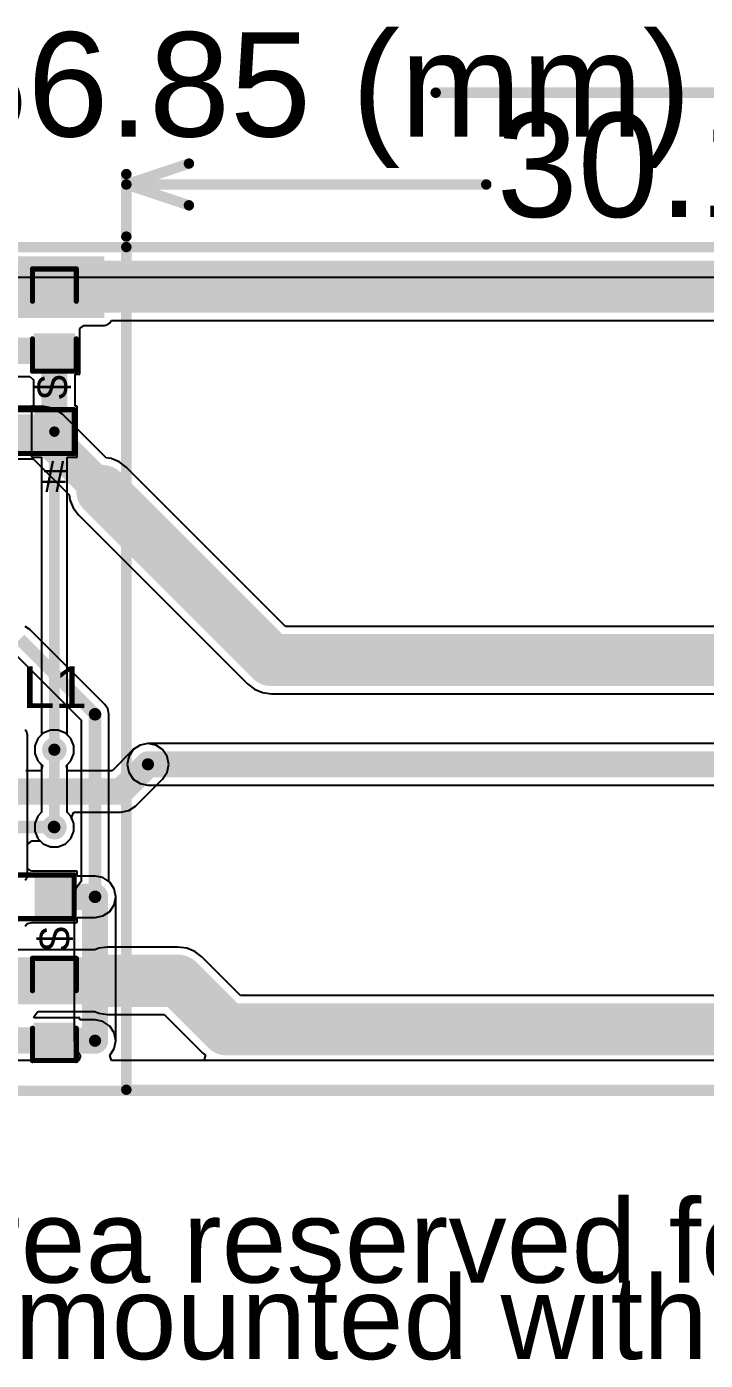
# Model space of a CAD drawing. Header units: millimetres. Extents: x -0.18 to 3.25, y -0.28 to 1.
# Drawn here: x 0.956 to 1.607, y -0.28 to 0.998 of the extents above; entities that cross this region are included whole.
import ezdxf

# ---------------------------------------------------------------- set-up
doc = ezdxf.new("R2010")
doc.units = ezdxf.units.MM
doc.header["$MEASUREMENT"] = 0
for name, color, linetype in [('BottomLayer', 5, 'Continuous'), ('Mechanical1', 6, 'Continuous'), ('Mechanical2', 216, 'Continuous'), ('TopLayer', 1, 'Continuous'), ('TopOverlay', 2, 'Continuous'), ('TopPaste', 8, 'Continuous'), ('TopSolder', 216, 'Continuous'), ('ViaHoleLayer', 16, 'Continuous')]:
    doc.layers.add(name, color=color, linetype=linetype)
doc.styles.add('Arial', font='', dxfattribs={"height": 0.2})
doc.styles.get('Arial').set_extended_font_data('Arial')

# ---------------------------------------------------------------- blocks, each defined once
blk = doc.blocks.new('RES_0603_2')
at = {"layer": 'TopLayer'}
for points in [[(-0.015, 0.0175), (-0.015, -0.0175), (-0.045, -0.0175), (-0.045, 0.0175)], [(0.045, 0.0175), (0.045, -0.0175), (0.015, -0.0175), (0.015, 0.0175)]]:
    blk.add_hatch(color=1, dxfattribs=at).paths.add_polyline_path(points)
at = {"layer": 'TopPaste'}
for points in [[(-0.015, 0.0175), (-0.015, -0.0175), (-0.045, -0.0175), (-0.045, 0.0175)], [(0.045, 0.0175), (0.045, -0.0175), (0.015, -0.0175), (0.015, 0.0175)]]:
    blk.add_hatch(color=8, dxfattribs=at).paths.add_polyline_path(points)
at = {"layer": 'TopSolder'}
for points in [[(-0.011, 0.0215), (-0.011, -0.0215), (-0.049, -0.0215), (-0.049, 0.0215)], [(0.049, 0.0215), (0.049, -0.0215), (0.011, -0.0215), (0.011, 0.0215)]]:
    blk.add_hatch(color=216, dxfattribs=at).paths.add_polyline_path(points)
at = {"layer": 'TopOverlay', "const_width": 0.005}
for points in [[(-0.049, -0.021), (-0.049, 0.021)], [(-0.049, 0.021), (0.049, 0.021)], [(0.049, -0.021), (0.049, 0.021)], [(-0.049, -0.021), (0.049, -0.021)]]:
    blk.add_lwpolyline(points, dxfattribs=at)
at = {"layer": 'TopOverlay', "const_width": 0.0025}
for points in [[(-0.05025, 0.021, 1), (-0.04775, 0.021, 1)], [(-0.05025, 0.021, 1), (-0.04775, 0.021, 1)], [(0.04775, 0.021, 1), (0.05025, 0.021, 1)], [(0.04775, 0.021, 1), (0.05025, 0.021, 1)], [(-0.05025, -0.021, 1), (-0.04775, -0.021, 1)], [(-0.05025, -0.021, 1), (-0.04775, -0.021, 1)], [(0.04775, -0.021, 1), (0.05025, -0.021, 1)], [(0.04775, -0.021, 1), (0.05025, -0.021, 1)]]:
    blk.add_lwpolyline(points, format="xyb", close=True, dxfattribs=at)
blk = doc.blocks.new('RES_0603_12')
at = {"layer": 'TopLayer'}
for points in [[(-0.015, 0.0175), (-0.015, -0.0175), (-0.045, -0.0175), (-0.045, 0.0175)], [(0.045, 0.0175), (0.045, -0.0175), (0.015, -0.0175), (0.015, 0.0175)]]:
    blk.add_hatch(color=1, dxfattribs=at).paths.add_polyline_path(points)
at = {"layer": 'TopPaste'}
for points in [[(-0.015, 0.0175), (-0.015, -0.0175), (-0.045, -0.0175), (-0.045, 0.0175)], [(0.045, 0.0175), (0.045, -0.0175), (0.015, -0.0175), (0.015, 0.0175)]]:
    blk.add_hatch(color=8, dxfattribs=at).paths.add_polyline_path(points)
at = {"layer": 'TopSolder'}
for points in [[(-0.011, 0.0215), (-0.011, -0.0215), (-0.049, -0.0215), (-0.049, 0.0215)], [(0.049, 0.0215), (0.049, -0.0215), (0.011, -0.0215), (0.011, 0.0215)]]:
    blk.add_hatch(color=216, dxfattribs=at).paths.add_polyline_path(points)
at = {"layer": 'TopOverlay', "const_width": 0.005}
for points in [[(-0.049, -0.021), (-0.049, 0.021)], [(-0.049, 0.021), (0.049, 0.021)], [(0.049, -0.021), (0.049, 0.021)], [(-0.049, -0.021), (0.049, -0.021)]]:
    blk.add_lwpolyline(points, dxfattribs=at)
at = {"layer": 'TopOverlay', "const_width": 0.0025}
for points in [[(-0.05025, 0.021, 1), (-0.04775, 0.021, 1)], [(-0.05025, 0.021, 1), (-0.04775, 0.021, 1)], [(0.04775, 0.021, 1), (0.05025, 0.021, 1)], [(0.04775, 0.021, 1), (0.05025, 0.021, 1)], [(-0.05025, -0.021, 1), (-0.04775, -0.021, 1)], [(-0.05025, -0.021, 1), (-0.04775, -0.021, 1)], [(0.04775, -0.021, 1), (0.05025, -0.021, 1)], [(0.04775, -0.021, 1), (0.05025, -0.021, 1)]]:
    blk.add_lwpolyline(points, format="xyb", close=True, dxfattribs=at)
blk = doc.blocks.new('C__0603_20')
at = {"layer": 'TopLayer'}
for points in [[(-0.015, 0.0175), (-0.015, -0.0175), (-0.045, -0.0175), (-0.045, 0.0175)], [(0.045, 0.0175), (0.045, -0.0175), (0.015, -0.0175), (0.015, 0.0175)]]:
    blk.add_hatch(color=1, dxfattribs=at).paths.add_polyline_path(points)
at = {"layer": 'TopPaste'}
for points in [[(-0.015, 0.0175), (-0.015, -0.0175), (-0.045, -0.0175), (-0.045, 0.0175)], [(0.045, 0.0175), (0.045, -0.0175), (0.015, -0.0175), (0.015, 0.0175)]]:
    blk.add_hatch(color=8, dxfattribs=at).paths.add_polyline_path(points)
at = {"layer": 'TopSolder'}
for points in [[(-0.0126, 0.0199), (-0.0126, -0.0199), (-0.0474, -0.0199), (-0.0474, 0.0199)], [(0.0474, 0.0199), (0.0474, -0.0199), (0.0126, -0.0199), (0.0126, 0.0199)]]:
    blk.add_hatch(color=216, dxfattribs=at).paths.add_polyline_path(points)
at = {"layer": 'TopOverlay', "const_width": 0.005}
for points in [[(-0.049, 0.021), (-0.049, -0.021)], [(-0.049, 0.021), (-0.018, 0.021)], [(0.018, 0.021), (0.049, 0.021)], [(0.049, 0.021), (0.049, -0.021)], [(-0.049, -0.021), (-0.018, -0.021)], [(0.018, -0.021), (0.049, -0.021)]]:
    blk.add_lwpolyline(points, dxfattribs=at)
at = {"layer": 'TopOverlay', "const_width": 0.0025}
for points in [[(-0.0503, 0.021, 1), (-0.0478, 0.021, 1)], [(-0.0503, 0.021, 1), (-0.0478, 0.021, 1)], [(-0.0192, 0.021, 1), (-0.0168, 0.021, 1)], [(0.0168, 0.021, 1), (0.0192, 0.021, 1)], [(0.0478, 0.021, 1), (0.0503, 0.021, 1)], [(0.0478, 0.021, 1), (0.0503, 0.021, 1)], [(-0.0503, -0.021, 1), (-0.0478, -0.021, 1)], [(-0.0503, -0.021, 1), (-0.0478, -0.021, 1)], [(-0.0192, -0.021, 1), (-0.0168, -0.021, 1)], [(0.0168, -0.021, 1), (0.0192, -0.021, 1)], [(0.0478, -0.021, 1), (0.0503, -0.021, 1)], [(0.0478, -0.021, 1), (0.0503, -0.021, 1)]]:
    blk.add_lwpolyline(points, format="xyb", close=True, dxfattribs=at)
blk = doc.blocks.new('C__0603_21')
at = {"layer": 'TopLayer'}
for points in [[(-0.015, 0.0175), (-0.015, -0.0175), (-0.045, -0.0175), (-0.045, 0.0175)], [(0.045, 0.0175), (0.045, -0.0175), (0.015, -0.0175), (0.015, 0.0175)]]:
    blk.add_hatch(color=1, dxfattribs=at).paths.add_polyline_path(points)
at = {"layer": 'TopPaste'}
for points in [[(-0.015, 0.0175), (-0.015, -0.0175), (-0.045, -0.0175), (-0.045, 0.0175)], [(0.045, 0.0175), (0.045, -0.0175), (0.015, -0.0175), (0.015, 0.0175)]]:
    blk.add_hatch(color=8, dxfattribs=at).paths.add_polyline_path(points)
at = {"layer": 'TopSolder'}
for points in [[(-0.0126, 0.0199), (-0.0126, -0.0199), (-0.0474, -0.0199), (-0.0474, 0.0199)], [(0.0474, 0.0199), (0.0474, -0.0199), (0.0126, -0.0199), (0.0126, 0.0199)]]:
    blk.add_hatch(color=216, dxfattribs=at).paths.add_polyline_path(points)
at = {"layer": 'TopOverlay', "const_width": 0.005}
for points in [[(-0.049, 0.021), (-0.049, -0.021)], [(-0.049, 0.021), (-0.018, 0.021)], [(0.018, 0.021), (0.049, 0.021)], [(0.049, 0.021), (0.049, -0.021)], [(-0.049, -0.021), (-0.018, -0.021)], [(0.018, -0.021), (0.049, -0.021)]]:
    blk.add_lwpolyline(points, dxfattribs=at)
at = {"layer": 'TopOverlay', "const_width": 0.0025}
for points in [[(-0.0503, 0.021, 1), (-0.0478, 0.021, 1)], [(-0.0503, 0.021, 1), (-0.0478, 0.021, 1)], [(-0.0192, 0.021, 1), (-0.0168, 0.021, 1)], [(0.0168, 0.021, 1), (0.0192, 0.021, 1)], [(0.0478, 0.021, 1), (0.0503, 0.021, 1)], [(0.0478, 0.021, 1), (0.0503, 0.021, 1)], [(-0.0503, -0.021, 1), (-0.0478, -0.021, 1)], [(-0.0503, -0.021, 1), (-0.0478, -0.021, 1)], [(-0.0192, -0.021, 1), (-0.0168, -0.021, 1)], [(0.0168, -0.021, 1), (0.0192, -0.021, 1)], [(0.0478, -0.021, 1), (0.0503, -0.021, 1)], [(0.0478, -0.021, 1), (0.0503, -0.021, 1)]]:
    blk.add_lwpolyline(points, format="xyb", close=True, dxfattribs=at)

msp = doc.modelspace()

# ---------------------------------------------------------------- hatches: boundary and pattern name
at = {"layer": 'BottomLayer'}
h = msp.add_hatch(color=5, dxfattribs=at)
edge = h.paths.add_edge_path()
edge.add_arc((0.983, 0.305), 0.0118, 0, 360)
h = msp.add_hatch(color=5, dxfattribs=at)
edge = h.paths.add_edge_path()
edge.add_arc((1.0727, 0.291), 0.0118, 0, 360)
h = msp.add_hatch(color=5, dxfattribs=at)
edge = h.paths.add_edge_path()
edge.add_arc((0.983, 0.2307), 0.0118, 0, 360)
h = msp.add_hatch(color=5, dxfattribs=at)
edge = h.paths.add_edge_path()
edge.add_arc((1.022, 0.164), 0.0118, 0, 360)
h = msp.add_hatch(color=5, dxfattribs=at)
edge = h.paths.add_edge_path()
edge.add_arc((1.022, 0.026), 0.0118, 0, 360)
at = {"layer": 'TopLayer'}
for points in [[(0.016, 0.719), (1.031, 0.719), (1.031, 0.778), (0.016, 0.778)], [(0.287, 0.061), (1.059, 0.061), (1.059, 0.106), (0.287, 0.106)]]:
    msp.add_hatch(color=1, dxfattribs=at).paths.add_polyline_path(points)
h = msp.add_hatch(color=1, dxfattribs=at)
edge = h.paths.add_edge_path()
edge.add_arc((0.983, 0.305), 0.0118, 0, 360)
h = msp.add_hatch(color=1, dxfattribs=at)
edge = h.paths.add_edge_path()
edge.add_arc((1.0727, 0.291), 0.0118, 0, 360)
h = msp.add_hatch(color=1, dxfattribs=at)
edge = h.paths.add_edge_path()
edge.add_arc((0.983, 0.2307), 0.0118, 0, 360)
h = msp.add_hatch(color=1, dxfattribs=at)
edge = h.paths.add_edge_path()
edge.add_arc((1.022, 0.164), 0.0118, 0, 360)
h = msp.add_hatch(color=1, dxfattribs=at)
edge = h.paths.add_edge_path()
edge.add_arc((1.022, 0.026), 0.0118, 0, 360)
at = {"layer": 'ViaHoleLayer'}
h = msp.add_hatch(color=16, dxfattribs=at)
edge = h.paths.add_edge_path()
edge.add_arc((0.983, 0.305), 0.00591, 0, 360)
h = msp.add_hatch(color=16, dxfattribs=at)
edge = h.paths.add_edge_path()
edge.add_arc((1.0727, 0.291), 0.00591, 0, 360)
h = msp.add_hatch(color=16, dxfattribs=at)
edge = h.paths.add_edge_path()
edge.add_arc((0.983, 0.2307), 0.00591, 0, 360)
h = msp.add_hatch(color=16, dxfattribs=at)
edge = h.paths.add_edge_path()
edge.add_arc((1.022, 0.164), 0.00591, 0, 360)
h = msp.add_hatch(color=16, dxfattribs=at)
edge = h.paths.add_edge_path()
edge.add_arc((1.022, 0.026), 0.00591, 0, 360)

# ---------------------------------------------------------------- linework, layer by layer
at = {"layer": 'BottomLayer'}
for p, q in [((0.1535, 0.758), (2.1239, 0.758)), ((0.973, 0.634), (0.7741, 0.634)), ((0.9826, 0.6321), (0.973, 0.634)), ((0.9907, 0.6267), (0.9826, 0.6321)), ((1.0325, 0.5848), (0.9907, 0.6267)), ((0.9397, 0.584), (0.9627, 0.584)), ((0.9627, 0.584), (0.9972, 0.5495)), ((1.0374, 0.5842), (1.0325, 0.5848)), ((1.0451, 0.581), (1.0374, 0.5842)), ((1.0518, 0.5758), (1.0451, 0.581)), ((1.2044, 0.4233), (1.0518, 0.5758)), ((0.9972, 0.5495), (0.9978, 0.5446)), ((0.9978, 0.5446), (1.001, 0.5369)), ((1.001, 0.5369), (1.0062, 0.5302)), ((1.0062, 0.5302), (1.1682, 0.3682)), ((0.9594, 0.4204), (0.9551, 0.4232)), ((2.1037, 0.4233), (1.2044, 0.4233)), ((1.0314, 0.3484), (0.9594, 0.4204)), ((0.9445, 0.3977), (1.0087, 0.3335)), ((1.1682, 0.3682), (1.1749, 0.363)), ((1.1749, 0.363), (1.1826, 0.3598)), ((1.1826, 0.3598), (1.191, 0.3587)), ((1.191, 0.3587), (2.1037, 0.3587)), ((1.0342, 0.3441), (1.0314, 0.3484)), ((1.0087, 0.3335), (1.0087, 0.1786)), ((1.0353, 0.339), (1.0342, 0.3441)), ((1.0353, 0.1786), (1.0353, 0.339)), ((0.9566, 0.3217), (0.955, 0.324)), ((0.9571, 0.319), (0.9566, 0.3217)), ((0.9723, 0.3209), (0.9671, 0.3157)), ((0.9793, 0.3238), (0.9723, 0.3209)), ((0.9867, 0.3238), (0.9793, 0.3238)), ((0.9937, 0.3209), (0.9867, 0.3238)), ((0.9989, 0.3157), (0.9937, 0.3209)), ((0.9571, 0.185), (0.9571, 0.319)), ((0.9671, 0.3157), (0.9642, 0.3087)), ((0.9642, 0.3087), (0.9642, 0.3013)), ((1.0018, 0.3087), (0.9989, 0.3157)), ((1.0018, 0.3013), (1.0018, 0.3087)), ((1.0651, 0.3094), (1.0586, 0.3051)), ((1.0727, 0.3109), (1.0651, 0.3094)), ((2.0949, 0.3109), (1.0727, 0.3109)), ((0.9642, 0.3013), (0.9671, 0.2943)), ((0.9671, 0.2943), (0.9708, 0.2906)), ((0.9952, 0.2906), (0.9989, 0.2943)), ((0.9989, 0.2943), (1.0018, 0.3013)), ((1.0543, 0.2986), (1.0528, 0.291)), ((1.0586, 0.3051), (1.0543, 0.2986)), ((0.9708, 0.2906), (0.9708, 0.2451)), ((0.9952, 0.2451), (0.9952, 0.2906)), ((1.0528, 0.291), (1.0543, 0.2834)), ((1.0543, 0.2834), (1.0586, 0.2769)), ((1.0586, 0.2769), (1.0651, 0.2726)), ((1.0651, 0.2726), (1.0727, 0.2711)), ((1.0727, 0.2711), (2.0949, 0.2711)), ((0.9708, 0.2451), (0.9671, 0.2413)), ((0.9989, 0.2413), (0.9952, 0.2451)), ((0.9671, 0.2413), (0.9642, 0.2344)), ((0.9642, 0.2344), (0.9642, 0.2269)), ((1.0018, 0.2344), (0.9989, 0.2413)), ((1.0018, 0.2269), (1.0018, 0.2344)), ((0.9642, 0.2269), (0.9671, 0.22)), ((0.9671, 0.22), (0.9723, 0.2147)), ((0.9937, 0.2147), (0.9989, 0.22)), ((0.9989, 0.22), (1.0018, 0.2269)), ((0.9723, 0.2147), (0.9793, 0.2119)), ((0.9793, 0.2119), (0.9867, 0.2119)), ((0.9867, 0.2119), (0.9937, 0.2147)), ((0.955, 0.18), (0.9566, 0.1823)), ((0.9566, 0.1823), (0.9571, 0.185)), ((1.0036, 0.1716), (1.0021, 0.164)), ((1.0079, 0.1781), (1.0036, 0.1716)), ((1.0087, 0.1786), (1.0079, 0.1781)), ((1.0361, 0.1781), (1.0353, 0.1786)), ((1.0404, 0.1716), (1.0361, 0.1781)), ((1.0419, 0.164), (1.0404, 0.1716)), ((1.0021, 0.164), (1.0021, 0.026)), ((1.0419, 0.026), (1.0419, 0.164)), ((1.0021, 0.026), (1.0036, 0.0184)), ((1.0404, 0.0184), (1.0419, 0.026)), ((1.0036, 0.0184), (1.0079, 0.0119)), ((1.0361, 0.0119), (1.0404, 0.0184)), ((1.0063, 0.007), (0.6272, 0.007)), ((1.0079, 0.0119), (1.0063, 0.007)), ((1.0377, 0.007), (1.0361, 0.0119)), ((2.1227, 0.007), (1.0377, 0.007))]:
    msp.add_line(p, q, dxfattribs=at)
for points, const_width in [([(0.613, 0.609), (0.973, 0.609)], 0.035), ([(0.973, 0.609), (1.029, 0.553)], 0.035), ([(1.029, 0.553), (1.191, 0.391)], 0.05), ([(0.95, 0.411), (1.022, 0.339)], 0.012), ([(1.191, 0.391), (2.137, 0.391)], 0.05), ([(1.022, 0.164), (1.022, 0.339)], 0.012), ([(0.983, 0.231), (0.983, 0.305)], 0.01), ([(1.0727, 0.291), (2.137, 0.291)], 0.025), ([(1.022, 0.026), (1.022, 0.164)], 0.025)]:
    msp.add_lwpolyline(points, dxfattribs=dict(at, const_width=const_width))
for points, const_width in [([(0.9643, 0.609, 1), (0.9818, 0.609, 1)], 0.0175), ([(0.9643, 0.609, 1), (0.9818, 0.609, 1)], 0.0175), ([(1.0165, 0.553, 1), (1.0415, 0.553, 1)], 0.025), ([(1.0203, 0.553, 1), (1.0377, 0.553, 1)], 0.0175), ([(1.1785, 0.391, 1), (1.2035, 0.391, 1)], 0.025), ([(1.1785, 0.391, 1), (1.2035, 0.391, 1)], 0.025), ([(1.019, 0.339, 1), (1.025, 0.339, 1)], 0.006), ([(1.019, 0.339, 1), (1.025, 0.339, 1)], 0.006), ([(0.9805, 0.305, 1), (0.9855, 0.305, 1)], 0.005), ([(1.0665, 0.291, 1), (1.079, 0.291, 1)], 0.0125), ([(0.9805, 0.231, 1), (0.9855, 0.231, 1)], 0.005), ([(1.0157, 0.164, 1), (1.0283, 0.164, 1)], 0.0125), ([(1.019, 0.164, 1), (1.025, 0.164, 1)], 0.006), ([(1.0157, 0.026, 1), (1.0283, 0.026, 1)], 0.0125)]:
    msp.add_lwpolyline(points, format="xyb", close=True, dxfattribs=dict(at, const_width=const_width))
at = {"layer": 'Mechanical1', "const_width": 0.01}
for points in [[(1.3485, 0.935), (2.238, 0.935)], [(1.052, 0.847), (1.112, 0.867)], [(1.052, 0.797), (1.052, 0.857)], [(1.052, 0.847), (1.112, 0.827)], [(1.052, 0.847), (1.397, 0.847)], [(1.052, 0.787), (2.238, 0.787)], [(1.052, -0.021), (1.052, 0.787)], [(1.052, -0.021), (2.238, -0.021)]]:
    msp.add_lwpolyline(points, dxfattribs=at)
at = {"layer": 'Mechanical1', "const_width": 0.005}
for points in [[(1.346, 0.935, 1), (1.351, 0.935, 1)], [(1.1095, 0.867, 1), (1.1145, 0.867, 1)], [(1.0495, 0.857, 1), (1.0545, 0.857, 1)], [(1.0495, 0.847, 1), (1.0545, 0.847, 1)], [(1.0495, 0.847, 1), (1.0545, 0.847, 1)], [(1.0495, 0.847, 1), (1.0545, 0.847, 1)], [(1.3945, 0.847, 1), (1.3995, 0.847, 1)], [(1.1095, 0.827, 1), (1.1145, 0.827, 1)], [(1.0495, 0.797, 1), (1.0545, 0.797, 1)], [(1.0495, 0.787, 1), (1.0545, 0.787, 1)], [(1.0495, 0.787, 1), (1.0545, 0.787, 1)], [(1.0495, -0.021, 1), (1.0545, -0.021, 1)], [(1.0495, -0.021, 1), (1.0545, -0.021, 1)]]:
    msp.add_lwpolyline(points, format="xyb", close=True, dxfattribs=at)
at = {"layer": 'Mechanical2', "const_width": 0.01}
for points in [[(0, 0.787), (2.238, 0.787)], [(0, -0.022), (2.238, -0.022)]]:
    msp.add_lwpolyline(points, dxfattribs=at)
at = {"layer": 'TopLayer'}
for p, q in [((1.036, 0.714), (1.0376, 0.7163)), ((1.0376, 0.7163), (1.0377, 0.7167)), ((1.0377, 0.7167), (2.0719, 0.7167)), ((1.0075, 0.709), (1.0113, 0.7119)), ((1.0075, 0.665), (1.0075, 0.709)), ((1.0113, 0.7119), (1.031, 0.7119)), ((1.031, 0.7119), (1.0337, 0.7124)), ((1.0337, 0.7124), (1.036, 0.714)), ((1.0029, 0.6345), (1.0029, 0.665)), ((1.0029, 0.665), (1.0075, 0.665)), ((0.8962, 0.6628), (0.9594, 0.6628)), ((0.9594, 0.6628), (0.9631, 0.6597)), ((0.9631, 0.6597), (0.9631, 0.6345)), ((0.9631, 0.6345), (0.961, 0.6345)), ((0.961, 0.6345), (0.961, 0.5855)), ((1.005, 0.6345), (1.0029, 0.6345)), ((1.005, 0.5855), (1.005, 0.6345)), ((0.961, 0.5855), (0.9708, 0.5855)), ((0.9708, 0.5855), (0.9708, 0.3194)), ((0.9952, 0.3194), (0.9952, 0.5855)), ((0.9952, 0.5855), (1.005, 0.5855)), ((0.9671, 0.3157), (0.9642, 0.3087)), ((0.9642, 0.3087), (0.9642, 0.3013)), ((0.9708, 0.3194), (0.9671, 0.3157)), ((0.9989, 0.3157), (0.9952, 0.3194)), ((1.0018, 0.3087), (0.9989, 0.3157)), ((1.0018, 0.3013), (1.0018, 0.3087)), ((1.0651, 0.3094), (1.0586, 0.3051)), ((1.0727, 0.3109), (1.0651, 0.3094)), ((1.0803, 0.3094), (1.0727, 0.3109)), ((1.0868, 0.3051), (1.0803, 0.3094)), ((0.9642, 0.3013), (0.9671, 0.2943)), ((0.9671, 0.2943), (0.9715, 0.2899)), ((0.9945, 0.2899), (0.9989, 0.2943)), ((0.9989, 0.2943), (1.0018, 0.3013)), ((1.0586, 0.3051), (1.0385, 0.2849)), ((1.0911, 0.2986), (1.0868, 0.3051)), ((1.0926, 0.291), (1.0911, 0.2986)), ((0.97, 0.2849), (0.9557, 0.2849)), ((0.9706, 0.286), (0.97, 0.2849)), ((0.9715, 0.2899), (0.9706, 0.286)), ((0.9954, 0.286), (0.9945, 0.2899)), ((0.996, 0.2849), (0.9954, 0.286)), ((1.0385, 0.2849), (0.996, 0.2849)), ((1.0868, 0.2769), (1.0911, 0.2834)), ((1.0911, 0.2834), (1.0926, 0.291)), ((1.0608, 0.2509), (1.0868, 0.2769)), ((0.9995, 0.2401), (1.0017, 0.2451)), ((1.0017, 0.2451), (1.0467, 0.2451)), ((1.0467, 0.2451), (1.0543, 0.2466)), ((1.0543, 0.2466), (1.0608, 0.2509)), ((1.0018, 0.2344), (0.9995, 0.2401)), ((1.0018, 0.2269), (1.0018, 0.2344)), ((0.9571, 0.214), (0.9615, 0.2177)), ((0.9615, 0.2177), (0.9693, 0.2177)), ((0.9693, 0.2177), (0.9723, 0.2147)), ((0.9937, 0.2147), (0.9989, 0.22)), ((0.9989, 0.22), (1.0018, 0.2269)), ((0.9571, 0.1912), (0.9571, 0.214)), ((0.9723, 0.2147), (0.9793, 0.2119)), ((0.9793, 0.2119), (0.9867, 0.2119)), ((0.9867, 0.2119), (0.9937, 0.2147)), ((0.961, 0.1885), (0.9571, 0.1912)), ((0.9621, 0.1885), (0.961, 0.1885)), ((1.005, 0.1885), (0.9621, 0.1885)), ((1.005, 0.1839), (1.005, 0.1885)), ((1.022, 0.1839), (1.005, 0.1839)), ((1.0296, 0.1824), (1.022, 0.1839)), ((1.0361, 0.1781), (1.0296, 0.1824)), ((1.0404, 0.1716), (1.0361, 0.1781)), ((1.0419, 0.164), (1.0404, 0.1716)), ((1.0361, 0.1499), (1.0404, 0.1564)), ((1.0404, 0.1564), (1.0419, 0.164)), ((1.005, 0.1395), (1.005, 0.1441)), ((1.005, 0.1441), (1.022, 0.1441)), ((1.022, 0.1441), (1.0296, 0.1456)), ((1.0296, 0.1456), (1.0361, 0.1499)), ((0.955, 0.136), (0.9565, 0.1382)), ((0.9565, 0.1382), (0.9585, 0.1388)), ((0.9585, 0.1388), (0.9613, 0.1395)), ((0.9613, 0.1395), (0.9619, 0.1395)), ((0.9619, 0.1395), (1.005, 0.1395)), ((1.034, 0.1158), (1.0256, 0.1147)), ((1.1015, 0.1158), (1.034, 0.1158)), ((1.1099, 0.1147), (1.1015, 0.1158)), ((0.9624, 0.1132), (0.9328, 0.1132)), ((0.9624, 0.1131), (0.9624, 0.1132)), ((1.0219, 0.1131), (0.9624, 0.1131)), ((1.0256, 0.1147), (1.0219, 0.1131)), ((1.1176, 0.1115), (1.1099, 0.1147)), ((1.1243, 0.1063), (1.1176, 0.1115)), ((1.1614, 0.0693), (1.1243, 0.1063)), ((2.1314, 0.0693), (1.1614, 0.0693)), ((0.9633, 0.0489), (0.967, 0.0539)), ((0.967, 0.0539), (1.0219, 0.0539)), ((1.0219, 0.0539), (1.0256, 0.0523)), ((1.0256, 0.0523), (1.034, 0.0512)), ((1.034, 0.0512), (1.0881, 0.0512)), ((1.0881, 0.0512), (1.1252, 0.0142)), ((0.9636, 0.048), (0.9633, 0.0489)), ((1.0075, 0.048), (0.9636, 0.048)), ((1.0075, 0.0459), (1.0075, 0.048)), ((1.022, 0.0459), (1.0075, 0.0459)), ((1.0296, 0.0444), (1.022, 0.0459)), ((1.0361, 0.0401), (1.0296, 0.0444)), ((1.0404, 0.0336), (1.0361, 0.0401)), ((1.0419, 0.026), (1.0404, 0.0336)), ((1.0404, 0.0184), (1.0419, 0.026)), ((1.0361, 0.0119), (1.0404, 0.0184)), ((1.1252, 0.0142), (1.128, 0.012)), ((1.0377, 0.007), (1.0361, 0.0119)), ((1.1263, 0.007), (1.0377, 0.007)), ((1.128, 0.012), (1.1263, 0.007))]:
    msp.add_line(p, q, dxfattribs=at)
for points, const_width in [([(0.983, 0.749), (2.116, 0.749)], 0.05), ([(0.9278, 0.7465), (0.983, 0.7465)], 0.025), ([(0.9803, 0.7468), (0.983, 0.7495)], 0.025), ([(0.983, 0.7495), (1.0003, 0.7495)], 0.025), ([(1.0003, 0.7495), (1.0018, 0.751)], 0.025), ([(0.9278, 0.6875), (0.9825, 0.6875)], 0.025), ([(0.9825, 0.6875), (0.983, 0.687)], 0.025), ([(0.983, 0.61), (0.983, 0.687)], 0.025), ([(0.983, 0.305), (0.983, 0.61)], 0.01), ([(1.0467, 0.265), (1.0727, 0.291)], 0.025), ([(0.841, 0.265), (1.0467, 0.265)], 0.025), ([(0.767, 0.231), (0.9827, 0.231)], 0.012), ([(0.983, 0.164), (1.022, 0.164)], 0.025), ([(1.034, 0.0835), (1.1015, 0.0835)], 0.05), ([(1.1015, 0.0835), (1.148, 0.037)], 0.05), ([(1.148, 0.037), (2.181, 0.037)], 0.05), ([(0.928, 0.0262), (0.9828, 0.0262)], 0.025), ([(0.9828, 0.0262), (0.983, 0.026)], 0.025), ([(0.983, 0.026), (1.022, 0.026)], 0.025)]:
    msp.add_lwpolyline(points, dxfattribs=dict(at, const_width=const_width))
for points, const_width in [([(0.9705, 0.749, 1), (0.9955, 0.749, 1)], 0.025), ([(0.974, 0.7468, 1), (0.9865, 0.7468, 1)], 0.0125), ([(0.9767, 0.7495, 1), (0.9892, 0.7495, 1)], 0.0125), ([(0.9767, 0.7495, 1), (0.9892, 0.7495, 1)], 0.0125), ([(0.9767, 0.7465, 1), (0.9892, 0.7465, 1)], 0.0125), ([(0.9941, 0.7495, 1), (1.0066, 0.7495, 1)], 0.0125), ([(0.9941, 0.7495, 1), (1.0066, 0.7495, 1)], 0.0125), ([(0.9956, 0.751, 1), (1.0081, 0.751, 1)], 0.0125), ([(0.9763, 0.6875, 1), (0.9888, 0.6875, 1)], 0.0125), ([(0.9763, 0.6875, 1), (0.9888, 0.6875, 1)], 0.0125), ([(0.9767, 0.687, 1), (0.9892, 0.687, 1)], 0.0125), ([(0.9767, 0.687, 1), (0.9892, 0.687, 1)], 0.0125), ([(0.9767, 0.61, 1), (0.9892, 0.61, 1)], 0.0125), ([(0.9805, 0.61, 1), (0.9855, 0.61, 1)], 0.005), ([(0.9805, 0.305, 1), (0.9855, 0.305, 1)], 0.005), ([(1.0665, 0.291, 1), (1.079, 0.291, 1)], 0.0125), ([(1.0405, 0.265, 1), (1.053, 0.265, 1)], 0.0125), ([(1.0405, 0.265, 1), (1.053, 0.265, 1)], 0.0125), ([(0.9797, 0.231, 1), (0.9857, 0.231, 1)], 0.006), ([(0.9767, 0.164, 1), (0.9892, 0.164, 1)], 0.0125), ([(1.0157, 0.164, 1), (1.0283, 0.164, 1)], 0.0125), ([(1.0215, 0.0835, 1), (1.0465, 0.0835, 1)], 0.025), ([(1.089, 0.0835, 1), (1.114, 0.0835, 1)], 0.025), ([(1.089, 0.0835, 1), (1.114, 0.0835, 1)], 0.025), ([(1.1355, 0.037, 1), (1.1605, 0.037, 1)], 0.025), ([(1.1355, 0.037, 1), (1.1605, 0.037, 1)], 0.025), ([(0.9765, 0.0262, 1), (0.989, 0.0262, 1)], 0.0125), ([(0.9765, 0.0262, 1), (0.989, 0.0262, 1)], 0.0125), ([(0.9767, 0.026, 1), (0.9892, 0.026, 1)], 0.0125), ([(0.9767, 0.026, 1), (0.9892, 0.026, 1)], 0.0125), ([(1.0157, 0.026, 1), (1.0283, 0.026, 1)], 0.0125)]:
    msp.add_lwpolyline(points, format="xyb", close=True, dxfattribs=dict(at, const_width=const_width))

# ---------------------------------------------------------------- block references
at = {"rotation": 90}
for name, p in [('C__0603_21', (0.983, 0.717)), ('C__0603_20', (0.983, 0.056))]:
    msp.add_blockref(name, p, dxfattribs=at)
for name, p in [('RES_0603_2', (0.953, 0.61)), ('RES_0603_12', (0.953, 0.164))]:
    msp.add_blockref(name, p)

# ---------------------------------------------------------------- texts
at = {"layer": 'Mechanical1', "style": 'Arial'}
for s, height, p in [('56.85 (mm)', 0.1, (0.8795, 0.893)), ('30.12 (mm)', 0.1, (1.407, 0.8158)), ('30.12 mm is the Area reserved for FS10000A Transmitter Module', 0.08, (0.013, -0.2059)), ('which needs to be mounted within PCB area.', 0.08, (0.013, -0.2793))]:
    msp.add_text(s, height=height, dxfattribs=at).set_placement(p)
at = {"layer": 'TopOverlay', "style": 'Arial'}
for s, rotation, p in [('$', 90, (0.996, 0.641)), ('#', 180, (0.995, 0.582)), ('$', 90, (0.998, 0.112))]:
    msp.add_text(s, height=0.03, rotation=rotation, dxfattribs=at).set_placement(p)
msp.add_text('L1', height=0.04, dxfattribs=at).set_placement((0.9523, 0.345))

doc.saveas('drawing.dxf')
